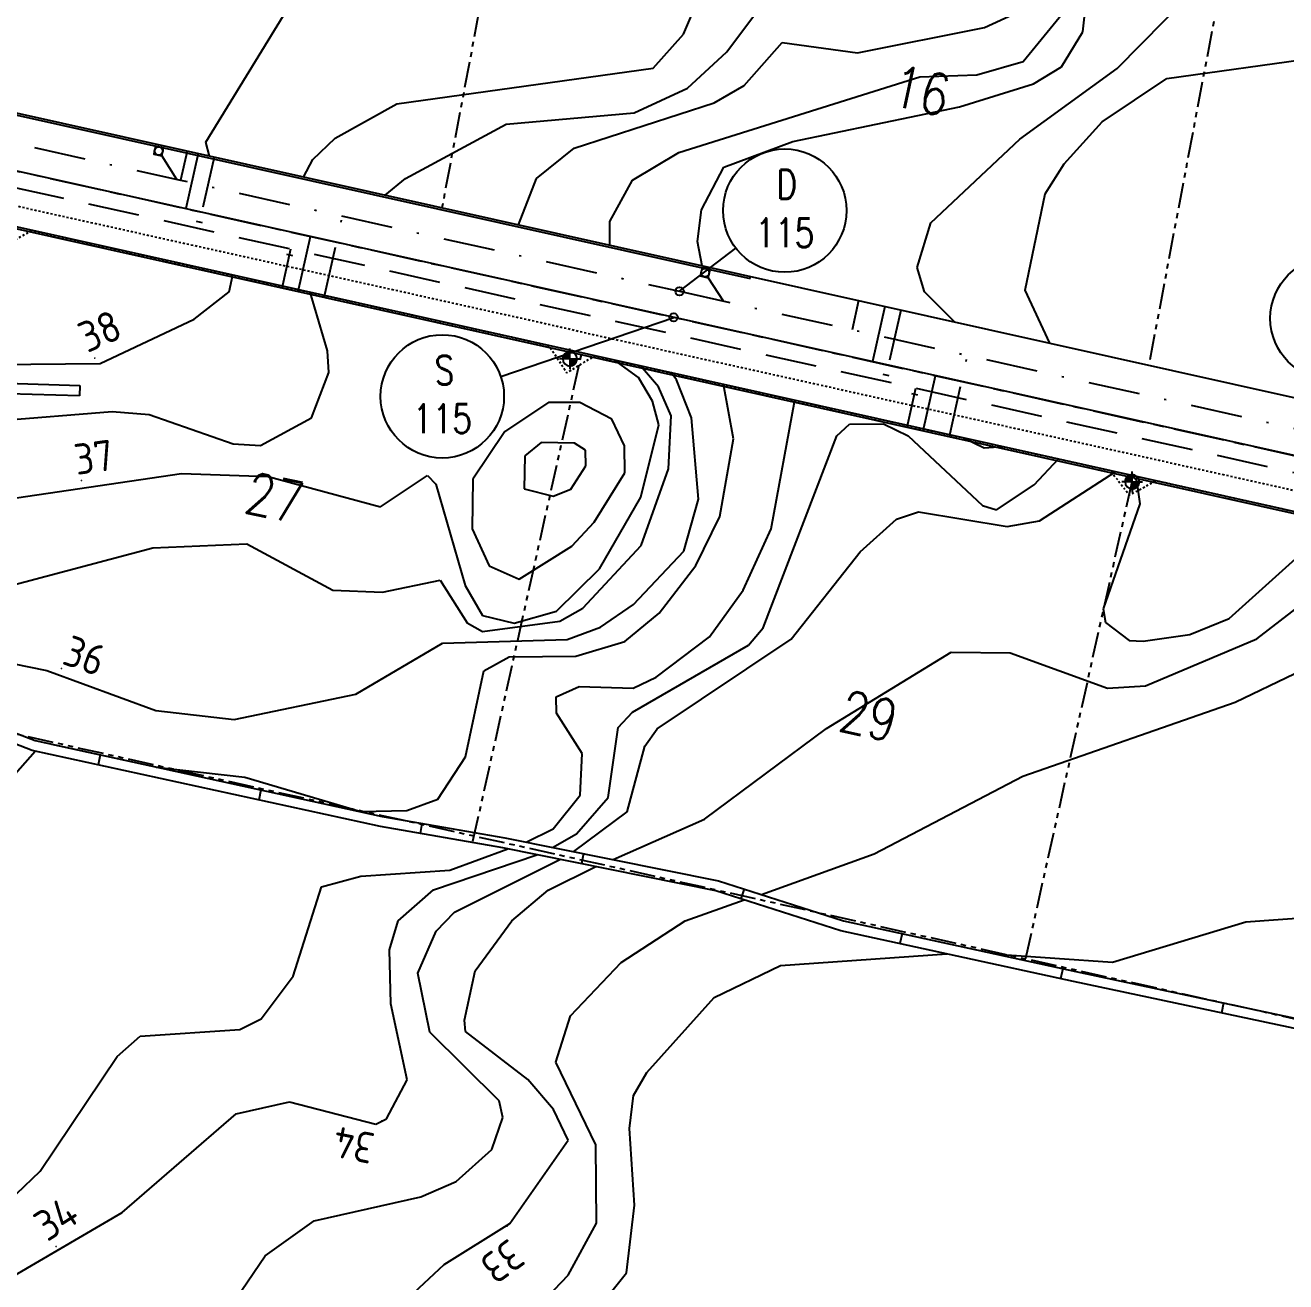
# Model space of a CAD drawing. Header units: metres. Extents: x 139929 to 143267, y 6401995 to 6404511.
# Drawn here: x 140341.8 to 140403.1, y 6402223.7 to 6402284.9 of the extents above; entities that cross this region are included whole.
import ezdxf
from ezdxf.enums import TextEntityAlignment as Align

# ---------------------------------------------------------------- set-up
doc = ezdxf.new("R2010")
doc.units = ezdxf.units.M
for name, pattern in [('CENTERX2', [4, 2.5, -0.5, 0.5, -0.5]), ('DASHDOT', [1, 0.5, -0.25, 0, -0.25]), ('HIDDEN', [0.375, 0.25, -0.125]), ('HIDDEN2', [0.1875, 0.125, -0.0625]), ('PHANTOM', [2.5, 1.25, -0.25, 0.25, -0.25, 0.25, -0.25])]:
    doc.linetypes.add(name, pattern=pattern)
for name, color, linetype in [('M-BEF-MUR', 4, 'Continuous'), ('M-BEF-NIVÅKURVA-PRIMÄR-0.5M', 12, 'Continuous'), ('M-BEF-NIVÅKURVA-PRIMÄR-1.0M', 12, 'Continuous'), ('M-BELYSNINGSSTOLPE', 20, 'Continuous'), ('M-BRUNNAR', 3, 'Continuous'), ('M-BRUNNSLOCK', 1, 'Continuous'), ('M-ET-SCHAKT', 40, 'HIDDEN'), ('M-GR-FASTIGHETSGRÄNS', 3, 'PHANTOM'), ('M-HUS-NUMMER-XXX', 3, 'Continuous'), ('M-KANTSTÖD', 1, 'Continuous'), ('M-PROFILLINJE', 7, 'CENTERX2'), ('M-STOMLINJE', 3, 'Continuous'), ('M-VA-D', 80, 'DASHDOT'), ('M-VA-S', 20, 'Continuous'), ('M-VA-TEXT', 1, 'Continuous'), ('M-VA-V', 140, 'HIDDEN2')]:
    doc.layers.add(name, color=color, linetype=linetype)
doc.styles.add('ISO', font='iso.shx', dxfattribs={"height": 2.5})
doc.styles.add('M-modell-va$0$SIMPLEX8', font='simplex.shx', dxfattribs={"width": 0.8})
doc.styles.add('SIMPLEX8', font='simplex.shx', dxfattribs={"width": 0.8})
pattern_1 = [(45, (-19260.8910175, -51074.3308278), (-0.001122532015134, 0.001122532015134), [])]

# ---------------------------------------------------------------- blocks, each defined once
blk = doc.blocks.new('PRI_NIVÅ_HÖJDPKT')
at = {"color": 0, "linetype": 'Continuous', "lineweight": -3}
blk.add_circle((183, 184), 0.0005, dxfattribs=at)
blk = doc.blocks.new('Brunn-400')
at = {"layer": 'M-BRUNNAR', "ltscale": 0.1}
blk.add_circle((0, 0), 0.2, dxfattribs=at)
at = {"layer": 'M-BRUNNSLOCK', "ltscale": 0.1}
blk.add_circle((0, 0), 0.2, dxfattribs=at)
blk = doc.blocks.new('DB')
at = {"layer": 'M-BRUNNAR', "ltscale": 0.1}
blk.add_lwpolyline([(-0.2, 0.2), (-0.2, -0.2), (0.2, -0.2), (0.2, 0.2)], close=True, dxfattribs=at)
blk.add_circle((0, 0), 0.2, dxfattribs=at)
at = {"layer": 'M-BRUNNSLOCK', "ltscale": 0.1}
blk.add_lwpolyline([(-0.2, 0.2), (-0.2, -0.2), (0.2, -0.2), (0.2, 0.2)], close=True, dxfattribs=at)
blk = doc.blocks.new('M-modell-va$0$VA Littera')
blk.add_circle((0, 0), 1.5)
at = {"style": 'M-modell-va$0$SIMPLEX8', "width": 0.8}
for tag, p in [('D/S', (0.051, 0.289)), ('NR', (0.001, -0.891))]:
    blk.add_attdef(tag, text='', height=0.7, dxfattribs=at).set_placement(p, align=Align.CENTER)
at = {"style": 'M-modell-va$0$SIMPLEX8', "width": 0.8, "flags": 1}
for tag, p in [('LOCKNIVÅ', (1.783, 0.248)), ('VG-NIVÅ', (1.789, -0.674))]:
    blk.add_attdef(tag, p, '', height=0.5, dxfattribs=at)
blk = doc.blocks.new('Ny-stolpe')
at = {"layer": ''}
h = blk.add_hatch(dxfattribs=at)
h.set_pattern_fill('ANSI31', color=256, scale=0.0005, style=0)
h.set_pattern_definition(pattern_1)
edge = h.paths.add_edge_path()
edge.add_arc((0, 0), 0.175, 90, 180)
edge.add_line((-0.175, 0), (0, 0))
edge.add_line((0, 0), (0, 0.175))
h = blk.add_hatch(dxfattribs=at)
h.set_pattern_fill('ANSI31', color=256, scale=0.0005, style=0)
h.set_pattern_definition(pattern_1)
edge = h.paths.add_edge_path()
edge.add_line((0, 0), (0, -0.175))
edge.add_arc((0, 0), 0.175, 270, 360)
edge.add_line((0.175, 0), (0, 0))
for p, q in [((-0.175, 0), (-0.25, 0)), ((0, 0), (-0.175, 0)), ((0, 0.173), (0, 0.248)), ((0, 0), (0, 0.175)), ((0, 0), (0.175, 0)), ((0, 0), (0, -0.175)), ((0, -0.175), (0, -0.252)), ((0.175, 0), (0.25, 0))]:
    blk.add_line(p, q, dxfattribs=at)
for start, end in [(90, 180), (180, 270), (0, 90), (270, 0)]:
    blk.add_arc((0, 0), 0.175, start, end, dxfattribs=at)

msp = doc.modelspace()

# ---------------------------------------------------------------- linework, layer by layer
at = {"layer": 'M-BEF-MUR', "lineweight": -3}
for p, q in [((140340.88, 6402267.447), (140344.408, 6402267.344)), ((140344.408, 6402267.344), (140344.393, 6402266.844)), ((140344.393, 6402266.844), (140340.952, 6402266.944)), ((140331.659, 6402254.115), (140342.235, 6402250.066)), ((140342.091, 6402249.585), (140331.551, 6402253.621)), ((140359.033, 6402245.875), (140342.091, 6402249.585)), ((140342.235, 6402250.066), (140359.129, 6402246.366)), ((140345.411, 6402249.37), (140345.304, 6402248.881)), ((140353.226, 6402247.659), (140353.119, 6402247.17)), ((140364.993, 6402244.84), (140359.033, 6402245.875)), ((140359.129, 6402246.366), (140365.085, 6402245.331)), ((140361.056, 6402246.031), (140360.971, 6402245.538)), ((140365.085, 6402245.331), (140375.483, 6402243.239)), ((140375.357, 6402242.754), (140364.993, 6402244.84)), ((140368.92, 6402244.56), (140368.821, 6402244.07)), ((140375.483, 6402243.239), (140381.566, 6402241.293)), ((140376.726, 6402242.841), (140376.574, 6402242.365)), ((140381.436, 6402240.809), (140375.357, 6402242.754)), ((140381.566, 6402241.293), (140392.859, 6402238.828)), ((140392.754, 6402238.339), (140381.436, 6402240.809)), ((140384.417, 6402240.67), (140384.311, 6402240.181)), ((140392.234, 6402238.964), (140392.127, 6402238.476)), ((140392.859, 6402238.828), (140421.676, 6402232.684)), ((140421.57, 6402232.195), (140392.754, 6402238.339)), ((140400.057, 6402237.294), (140399.953, 6402236.804))]:
    msp.add_line(p, q, dxfattribs=at)
at = {"layer": 'M-BEF-MUR'}
for p, q in [((140340.88, 6402267.447), (140344.408, 6402267.344)), ((140344.408, 6402267.344), (140344.393, 6402266.844)), ((140344.393, 6402266.844), (140340.952, 6402266.944)), ((140331.659, 6402254.115), (140342.235, 6402250.066)), ((140342.091, 6402249.585), (140331.551, 6402253.621)), ((140359.033, 6402245.875), (140342.091, 6402249.585)), ((140342.235, 6402250.066), (140359.129, 6402246.366)), ((140345.411, 6402249.37), (140345.304, 6402248.881)), ((140353.226, 6402247.659), (140353.119, 6402247.17)), ((140364.993, 6402244.84), (140359.033, 6402245.875)), ((140359.129, 6402246.366), (140365.085, 6402245.331)), ((140361.056, 6402246.031), (140360.971, 6402245.538)), ((140365.085, 6402245.331), (140375.483, 6402243.239)), ((140375.357, 6402242.754), (140364.993, 6402244.84)), ((140368.92, 6402244.56), (140368.821, 6402244.07)), ((140375.483, 6402243.239), (140381.566, 6402241.293)), ((140376.726, 6402242.841), (140376.574, 6402242.365)), ((140381.436, 6402240.809), (140375.357, 6402242.754)), ((140381.566, 6402241.293), (140392.859, 6402238.828)), ((140392.754, 6402238.339), (140381.436, 6402240.809)), ((140384.417, 6402240.67), (140384.311, 6402240.181)), ((140392.234, 6402238.964), (140392.127, 6402238.476)), ((140392.859, 6402238.828), (140421.676, 6402232.684)), ((140421.57, 6402232.195), (140392.754, 6402238.339)), ((140400.057, 6402237.294), (140399.953, 6402236.804))]:
    msp.add_line(p, q, dxfattribs=at)
at = {"layer": 'M-BEF-NIVÅKURVA-PRIMÄR-0.5M', "linetype": 'Continuous', "lineweight": -3}
for p, q in [((140393.211, 6402284.55, 35.5), (140394.024, 6402291.897, 35.5)), ((140373.788, 6402284.446, 37.5), (140374.714, 6402286.616, 37.5)), ((140394.879, 6402282.768, 34.5), (140398.849, 6402286.801, 34.5)), ((140388.421, 6402284.758, 36.5), (140389.808, 6402285.399, 36.5)), ((140382.243, 6402283.535, 36.5), (140388.421, 6402284.758, 36.5)), ((140392.173, 6402282.856, 35.5), (140393.211, 6402284.55, 35.5)), ((140372.3, 6402282.791, 37.5), (140373.788, 6402284.446, 37.5)), ((140376.739, 6402281.948, 36.5), (140378.578, 6402284.038, 36.5)), ((140378.578, 6402284.038, 36.5), (140382.243, 6402283.535, 36.5)), ((140359.838, 6402281.048, 37.5), (140372.3, 6402282.791, 37.5)), ((140390.148, 6402279.334, 34.5), (140394.879, 6402282.768, 34.5)), ((140390.814, 6402282.027, 35.5), (140392.173, 6402282.856, 35.5)), ((140375.27, 6402281.092, 36.5), (140376.739, 6402281.948, 36.5)), ((140387.204, 6402280.901, 35.5), (140390.814, 6402282.027, 35.5)), ((140356.832, 6402279.379, 37.5), (140359.838, 6402281.048, 37.5)), ((140368.469, 6402278.887, 36.5), (140375.27, 6402281.092, 36.5)), ((140379.095, 6402279.214, 35.5), (140387.204, 6402280.901, 35.5)), ((140355.743, 6402278.346, 37.5), (140356.832, 6402279.379, 37.5)), ((140375.737, 6402277.959, 35.5), (140379.095, 6402279.214, 35.5)), ((140385.82, 6402275.252, 34.5), (140390.148, 6402279.334, 34.5)), ((140366.625, 6402277.413, 36.5), (140368.469, 6402278.887, 36.5)), ((140355.302, 6402277.487, 37.5), (140355.743, 6402278.346, 37.5)), ((140374.653, 6402275.887, 35.5), (140375.737, 6402277.959, 35.5)), ((140365.756, 6402275.157, 36.5), (140366.625, 6402277.413, 36.5)), ((140374.467, 6402274.355, 35.5), (140374.653, 6402275.887, 35.5)), ((140385.148, 6402273.081, 34.5), (140385.82, 6402275.252, 34.5)), ((140374.683, 6402273.168, 35.5), (140374.467, 6402274.355, 35.5)), ((140385.508, 6402271.895, 34.5), (140385.148, 6402273.081, 34.5)), ((140356.467, 6402269.03, 37.5), (140355.619, 6402271.884, 37.5)), ((140386.982, 6402270.427, 34.5), (140385.508, 6402271.895, 34.5)), ((140356.531, 6402267.982, 37.5), (140356.467, 6402269.03, 37.5)), ((140355.688, 6402265.773, 37.5), (140356.531, 6402267.982, 37.5)), ((140372.571, 6402267.275, 36.5), (140371.693, 6402268.302, 36.5)), ((140376.217, 6402264.742, 35.5), (140375.733, 6402267.402, 35.5)), ((140373.183, 6402265.865, 36.5), (140372.571, 6402267.275, 36.5)), ((140367.211, 6402266.514, 37.5), (140365.09, 6402265.099, 37.5)), ((140368.744, 6402266.517, 37.5), (140367.211, 6402266.514, 37.5)), ((140370.29, 6402265.696, 37.5), (140368.744, 6402266.517, 37.5)), ((140378.039, 6402260.364, 34.5), (140379.191, 6402266.631, 34.5)), ((140332.911, 6402265.039, 37.5), (140345.989, 6402266.069, 37.5)), ((140345.989, 6402266.069, 37.5), (140347.784, 6402265.925, 37.5)), ((140347.784, 6402265.925, 37.5), (140351.879, 6402264.508, 37.5)), ((140353.195, 6402264.426, 37.5), (140355.688, 6402265.773, 37.5)), ((140370.905, 6402264.412, 37.5), (140370.29, 6402265.696, 37.5)), ((140373.051, 6402263.291, 36.5), (140373.183, 6402265.865, 36.5)), ((140365.09, 6402265.099, 37.5), (140363.534, 6402262.789, 37.5)), ((140351.879, 6402264.508, 37.5), (140353.195, 6402264.426, 37.5)), ((140370.925, 6402263.091, 37.5), (140370.905, 6402264.412, 37.5)), ((140375.556, 6402260.964, 35.5), (140376.217, 6402264.742, 35.5)), ((140387.406, 6402264.8, 34.5), (140388.4, 6402264.311, 34.5)), ((140388.4, 6402264.311, 34.5), (140389.333, 6402264.371, 34.5)), ((140369.442, 6402260.695, 37.5), (140370.925, 6402263.091, 37.5)), ((140371.715, 6402259.556, 36.5), (140373.051, 6402263.291, 36.5)), ((140391.091, 6402260.752, 33.5), (140394.806, 6402263.151, 33.5)), ((140363.534, 6402262.789, 37.5), (140363.501, 6402260.363, 37.5)), ((140395.61, 6402262.972, 33.5), (140395.821, 6402262.74, 33.5)), ((140395.821, 6402262.74, 33.5), (140395.985, 6402261.589, 33.5)), ((140384.145, 6402260.837, 33.5), (140385.217, 6402261.188, 33.5)), ((140385.217, 6402261.188, 33.5), (140389.528, 6402260.475, 33.5)), ((140395.985, 6402261.589, 33.5), (140394.194, 6402256.467, 33.5)), ((140368.349, 6402259.523, 37.5), (140369.442, 6402260.695, 37.5)), ((140374.383, 6402258.59, 35.5), (140375.556, 6402260.964, 35.5)), ((140382.38, 6402259.241, 33.5), (140384.145, 6402260.837, 33.5)), ((140389.528, 6402260.475, 33.5), (140391.091, 6402260.752, 33.5)), ((140363.501, 6402260.363, 37.5), (140364.33, 6402258.564, 37.5)), ((140376.676, 6402257.384, 34.5), (140378.039, 6402260.364, 34.5)), ((140340.697, 6402257.506, 36.5), (140347.961, 6402259.442, 36.5)), ((140347.961, 6402259.442, 36.5), (140352.538, 6402259.638, 36.5)), ((140352.538, 6402259.638, 36.5), (140356.721, 6402257.385, 36.5)), ((140365.79, 6402257.919, 37.5), (140368.349, 6402259.523, 37.5)), ((140368.888, 6402256.509, 36.5), (140371.715, 6402259.556, 36.5)), ((140379.024, 6402255.001, 33.5), (140382.38, 6402259.241, 33.5)), ((140400.327, 6402255.997, 33.5), (140403.562, 6402258.919, 33.5)), ((140364.33, 6402258.564, 37.5), (140365.79, 6402257.919, 37.5)), ((140372.593, 6402256.259, 35.5), (140374.383, 6402258.59, 35.5)), ((140359.141, 6402257.28, 36.5), (140361.941, 6402257.866, 36.5)), ((140361.941, 6402257.866, 36.5), (140363.249, 6402255.8, 36.5)), ((140356.721, 6402257.385, 36.5), (140359.141, 6402257.28, 36.5)), ((140375.048, 6402255.104, 34.5), (140376.676, 6402257.384, 34.5)), ((140367.758, 6402255.872, 36.5), (140368.888, 6402256.509, 36.5)), ((140394.194, 6402256.467, 33.5), (140394.305, 6402255.814, 33.5)), ((140363.249, 6402255.8, 36.5), (140364.009, 6402255.372, 36.5)), ((140364.009, 6402255.372, 36.5), (140367.758, 6402255.872, 36.5)), ((140370.93, 6402254.889, 35.5), (140372.593, 6402256.259, 35.5)), ((140394.305, 6402255.814, 33.5), (140395.464, 6402254.934, 33.5)), ((140398.411, 6402255.223, 33.5), (140400.327, 6402255.997, 33.5)), ((140372.446, 6402253.143, 34.5), (140375.048, 6402255.104, 34.5)), ((140396.145, 6402254.908, 33.5), (140398.411, 6402255.223, 33.5)), ((140368.542, 6402254.167, 35.5), (140370.93, 6402254.889, 35.5)), ((140372.505, 6402250.636, 33.5), (140379.024, 6402255.001, 33.5)), ((140395.464, 6402254.934, 33.5), (140396.145, 6402254.908, 33.5)), ((140364.064, 6402253.462, 35.5), (140365.292, 6402254.137, 35.5)), ((140365.292, 6402254.137, 35.5), (140368.542, 6402254.167, 35.5)), ((140363.182, 6402249.273, 35.5), (140364.064, 6402253.462, 35.5)), ((140400.623, 6402251.931, 32.5), (140403.518, 6402253.328, 32.5)), ((140367.591, 6402252.191, 34.5), (140368.703, 6402252.696, 34.5)), ((140368.703, 6402252.696, 34.5), (140371.34, 6402252.611, 34.5)), ((140371.34, 6402252.611, 34.5), (140372.446, 6402253.143, 34.5)), ((140367.604, 6402251.402, 34.5), (140367.591, 6402252.191, 34.5)), ((140368.856, 6402249.439, 34.5), (140367.604, 6402251.402, 34.5)), ((140390.285, 6402248.323, 32.5), (140400.623, 6402251.931, 32.5)), ((140371.901, 6402249.786, 33.5), (140372.505, 6402250.636, 33.5)), ((140340.408, 6402247.482, 35.5), (140342.245, 6402249.552, 35.5)), ((140343.032, 6402249.892, 35.5), (140347.867, 6402248.832, 35.5)), ((140371.04, 6402246.598, 33.5), (140371.901, 6402249.786, 33.5)), ((140361.826, 6402247.206, 35.5), (140363.182, 6402249.273, 35.5)), ((140368.754, 6402247.409, 34.5), (140368.856, 6402249.439, 34.5)), ((140348.132, 6402248.774, 35.5), (140352.442, 6402248.278, 35.5)), ((140383.054, 6402244.556, 32.5), (140390.285, 6402248.323, 32.5)), ((140352.442, 6402248.278, 35.5), (140358.087, 6402246.617, 35.5)), ((140360.324, 6402246.661, 35.5), (140361.826, 6402247.206, 35.5)), ((140367.445, 6402245.773, 34.5), (140368.754, 6402247.409, 34.5)), ((140358.087, 6402246.617, 35.5), (140360.324, 6402246.661, 35.5)), ((140368.439, 6402244.657, 33.5), (140371.04, 6402246.598, 33.5)), ((140366.122, 6402245.122, 34.5), (140367.445, 6402245.773, 34.5)), ((140362.413, 6402243.756, 34.5), (140365.228, 6402244.793, 34.5)), ((140362.638, 6402241.712, 33.5), (140367.762, 6402244.283, 33.5)), ((140377.574, 6402242.57, 32.5), (140383.054, 6402244.556, 32.5)), ((140356.167, 6402242.942, 34.5), (140358.081, 6402243.459, 34.5)), ((140358.081, 6402243.459, 34.5), (140362.413, 6402243.756, 34.5)), ((140354.799, 6402238.594, 34.5), (140356.167, 6402242.942, 34.5)), ((140373.857, 6402241.297, 32.5), (140376.736, 6402242.313, 32.5)), ((140361.752, 6402240.786, 33.5), (140362.638, 6402241.712, 33.5)), ((140370.746, 6402239.256, 32.5), (140373.857, 6402241.297, 32.5)), ((140360.862, 6402238.738, 33.5), (140361.752, 6402240.786, 33.5)), ((140368.291, 6402236.666, 32.5), (140370.746, 6402239.256, 32.5)), ((140353.228, 6402236.519, 34.5), (140354.799, 6402238.594, 34.5)), ((140361.441, 6402235.875, 33.5), (140360.862, 6402238.738, 33.5)), ((140367.565, 6402234.411, 32.5), (140368.291, 6402236.666, 32.5)), ((140352.196, 6402235.997, 34.5), (140353.228, 6402236.519, 34.5)), ((140346.227, 6402234.691, 34.5), (140347.349, 6402235.672, 34.5)), ((140347.349, 6402235.672, 34.5), (140352.196, 6402235.997, 34.5)), ((140364.807, 6402232.529, 33.5), (140361.441, 6402235.875, 33.5)), ((140342.486, 6402229.114, 34.5), (140346.227, 6402234.691, 34.5)), ((140369.51, 6402230.386, 32.5), (140367.565, 6402234.411, 32.5)), ((140364.998, 6402231.727, 33.5), (140364.807, 6402232.529, 33.5)), ((140364.46, 6402230.157, 33.5), (140364.998, 6402231.727, 33.5)), ((140362.721, 6402228.602, 33.5), (140364.46, 6402230.157, 33.5)), ((140369.556, 6402226.581, 32.5), (140369.51, 6402230.386, 32.5)), ((140341.334, 6402228.006, 34.5), (140342.486, 6402229.114, 34.5)), ((140360.995, 6402227.859, 33.5), (140362.721, 6402228.602, 33.5)), ((140355.807, 6402226.699, 33.5), (140360.995, 6402227.859, 33.5)), ((140353.43, 6402224.982, 33.5), (140355.807, 6402226.699, 33.5)), ((140368.165, 6402224.048, 32.5), (140369.556, 6402226.581, 32.5)), ((140352.296, 6402223.318, 33.5), (140353.43, 6402224.982, 33.5)), ((140364.821, 6402220.559, 32.5), (140368.165, 6402224.048, 32.5))]:
    msp.add_line(p, q, dxfattribs=at)
at = {"layer": 'M-BEF-NIVÅKURVA-PRIMÄR-1.0M', "linetype": 'Continuous', "lineweight": -3}
for p, q in [((140375.885, 6402283.574, 37), (140379.822, 6402288.868, 37)), ((140350.541, 6402279.181, 38), (140354.633, 6402285.844, 38)), ((140390.307, 6402283.114, 36), (140392.208, 6402285.422, 36)), ((140373.978, 6402281.807, 37), (140375.885, 6402283.574, 37)), ((140397.298, 6402282.282, 34), (140405.421, 6402283.416, 34)), ((140388.055, 6402282.459, 36), (140390.307, 6402283.114, 36)), ((140373.552, 6402278.685, 36), (140385.275, 6402282.364, 36)), ((140385.275, 6402282.364, 36), (140388.055, 6402282.459, 36)), ((140394.147, 6402280.17, 34), (140397.298, 6402282.282, 34)), ((140371.375, 6402280.608, 37), (140373.978, 6402281.807, 37)), ((140365.154, 6402280.052, 37), (140371.375, 6402280.608, 37)), ((140360.255, 6402277.418, 37), (140365.154, 6402280.052, 37)), ((140392.294, 6402278.131, 34), (140394.147, 6402280.17, 34)), ((140350.723, 6402278.508, 38), (140350.541, 6402279.181, 38)), ((140371.306, 6402277.331, 36), (140373.552, 6402278.685, 36)), ((140391.38, 6402276.67, 34), (140392.294, 6402278.131, 34)), ((140359.262, 6402276.604, 37), (140360.255, 6402277.418, 37)), ((140370.189, 6402275.328, 36), (140371.306, 6402277.331, 36)), ((140390.404, 6402271.973, 34), (140391.38, 6402276.67, 34)), ((140370.192, 6402274.169, 36), (140370.189, 6402275.328, 36)), ((140351.682, 6402271.906, 38), (140351.864, 6402272.721)), ((140349.975, 6402270.565, 38), (140351.682, 6402271.906, 38)), ((140391.603, 6402269.398, 34), (140390.404, 6402271.973, 34)), ((140345.411, 6402268.418, 38), (140349.975, 6402270.565, 38)), ((140371.59, 6402267.738, 37), (140370.406, 6402268.589, 37)), ((140340.239, 6402268.364, 38), (140345.411, 6402268.418, 38)), ((140373.438, 6402267.614, 36), (140373.177, 6402267.971, 36)), ((140372.268, 6402266.574, 37), (140371.59, 6402267.738, 37)), ((140374.176, 6402265.768, 36), (140373.438, 6402267.614, 36)), ((140372.574, 6402265.434, 37), (140372.268, 6402266.574, 37)), ((140374.518, 6402261.814, 36), (140374.176, 6402265.768, 36)), ((140381.853, 6402265.464, 34), (140383.512, 6402265.481, 34)), ((140383.512, 6402265.481, 34), (140384.716, 6402264.896, 34)), ((140371.709, 6402261.903, 37), (140372.574, 6402265.434, 37)), ((140377.65, 6402255.543, 34), (140381.234, 6402264.897, 34)), ((140381.234, 6402264.897, 34), (140381.853, 6402265.464, 34)), ((140384.716, 6402264.896, 34), (140388.329, 6402261.508, 34)), ((140366.862, 6402264.567, 38), (140366.064, 6402263.916, 38)), ((140368.476, 6402264.529, 38), (140366.862, 6402264.567, 38)), ((140369.012, 6402264.187, 38), (140368.476, 6402264.529, 38)), ((140366.064, 6402263.916, 38), (140366.033, 6402262.314, 38)), ((140369.028, 6402263.43, 38), (140369.012, 6402264.187, 38)), ((140390.839, 6402262.502, 34), (140392.025, 6402263.771, 34)), ((140338.039, 6402261.395, 37), (140349.357, 6402263.06, 37)), ((140349.357, 6402263.06, 37), (140353.573, 6402262.918, 37)), ((140368.305, 6402262.299, 38), (140369.028, 6402263.43, 38)), ((140353.573, 6402262.918, 37), (140359.047, 6402261.443, 37)), ((140359.047, 6402261.443, 37), (140361.325, 6402262.957, 37)), ((140361.325, 6402262.957, 37), (140361.733, 6402262.542, 37)), ((140361.733, 6402262.542, 37), (140363.158, 6402257.611, 37)), ((140389.014, 6402261.286, 34), (140390.839, 6402262.502, 34)), ((140366.033, 6402262.314, 38), (140367.44, 6402261.954, 38)), ((140367.44, 6402261.954, 38), (140368.305, 6402262.299, 38)), ((140369.699, 6402258.423, 37), (140371.709, 6402261.903, 37)), ((140373.801, 6402259.277, 36), (140374.518, 6402261.814, 36)), ((140388.329, 6402261.508, 34), (140389.014, 6402261.286, 34)), ((140401.667, 6402255.021, 33), (140408.326, 6402260.138, 33)), ((140371.348, 6402256.68, 36), (140373.801, 6402259.277, 36)), ((140367.609, 6402256.366, 37), (140369.699, 6402258.423, 37)), ((140363.158, 6402257.611, 37), (140364.01, 6402256.154, 37)), ((140365.536, 6402255.77, 37), (140367.609, 6402256.366, 37)), ((140369.746, 6402255.579, 36), (140371.348, 6402256.68, 36)), ((140364.01, 6402256.154, 37), (140365.536, 6402255.77, 37)), ((140368.119, 6402254.986, 36), (140369.746, 6402255.579, 36)), ((140376.947, 6402254.711, 34), (140377.65, 6402255.543, 34)), ((140357.843, 6402252.314, 36), (140362.054, 6402254.799, 36)), ((140362.054, 6402254.799, 36), (140368.119, 6402254.986, 36)), ((140371.302, 6402251.438, 34), (140376.947, 6402254.711, 34)), ((140396.256, 6402252.721, 33), (140401.667, 6402255.021, 33)), ((140339.773, 6402254.08, 36), (140342.814, 6402253.479, 36)), ((140380.736, 6402250.654, 33), (140386.806, 6402254.368, 33)), ((140386.806, 6402254.368, 33), (140389.667, 6402254.329, 33)), ((140389.667, 6402254.329, 33), (140394.401, 6402252.617, 33)), ((140342.814, 6402253.479, 36), (140348.119, 6402251.527, 36)), ((140394.401, 6402252.617, 33), (140396.256, 6402252.721, 33)), ((140351.916, 6402251.082, 36), (140357.843, 6402252.314, 36)), ((140348.119, 6402251.527, 36), (140351.916, 6402251.082, 36)), ((140370.602, 6402250.707, 34), (140371.302, 6402251.438, 34)), ((140370.119, 6402247.294, 34), (140370.602, 6402250.707, 34)), ((140374.794, 6402246.236, 33), (140380.736, 6402250.654, 33)), ((140368.583, 6402245.518, 34), (140370.119, 6402247.294, 34)), ((140370.36, 6402244.27, 33), (140374.794, 6402246.236, 33)), ((140367.412, 6402244.863, 34), (140368.583, 6402245.518, 34)), ((140361.624, 6402242.805, 34), (140366.638, 6402244.509, 34)), ((140367.204, 6402242.791, 33), (140369.513, 6402243.931, 33)), ((140359.892, 6402241.289, 34), (140361.624, 6402242.805, 34)), ((140365.435, 6402241.293, 33), (140367.204, 6402242.791, 33)), ((140401.144, 6402241.249, 32), (140407.251, 6402241.669, 32)), ((140359.477, 6402239.885, 34), (140359.892, 6402241.289, 34)), ((140363.644, 6402238.865, 33), (140365.435, 6402241.293, 33)), ((140394.653, 6402239.284, 32), (140401.144, 6402241.249, 32)), ((140359.538, 6402237.247, 34), (140359.477, 6402239.885, 34)), ((140375.28, 6402237.555, 32), (140378.496, 6402239.118, 32)), ((140378.496, 6402239.118, 32), (140386.593, 6402239.684, 32)), ((140389.043, 6402239.661, 32), (140394.653, 6402239.284, 32)), ((140363.128, 6402236.465, 33), (140363.644, 6402238.865, 33)), ((140371.99, 6402233.913, 32), (140375.28, 6402237.555, 32)), ((140360.343, 6402233.548, 34), (140359.538, 6402237.247, 34)), ((140363.17, 6402235.904, 33), (140363.128, 6402236.465, 33)), ((140366.208, 6402233.564, 33), (140363.17, 6402235.904, 33)), ((140371.348, 6402232.795, 32), (140371.99, 6402233.913, 32)), ((140359.327, 6402231.664, 34), (140360.343, 6402233.548, 34)), ((140367.463, 6402232.111, 33), (140366.208, 6402233.564, 33)), ((140352.016, 6402231.892, 34), (140354.617, 6402232.486, 34)), ((140354.617, 6402232.486, 34), (140358.806, 6402231.4, 34)), ((140371.148, 6402231.183, 32), (140371.348, 6402232.795, 32)), ((140346.469, 6402227.098, 34), (140352.016, 6402231.892, 34)), ((140368.166, 6402230.62, 33), (140367.463, 6402232.111, 33)), ((140358.806, 6402231.4, 34), (140359.327, 6402231.664, 34)), ((140371.39, 6402227.463, 32), (140371.148, 6402231.183, 32)), ((140365.329, 6402226.566, 33), (140368.166, 6402230.62, 33)), ((140371.008, 6402224.164, 32), (140371.39, 6402227.463, 32)), ((140339.78, 6402223.19, 34), (140346.469, 6402227.098, 34)), ((140362.133, 6402224.566, 33), (140365.329, 6402226.566, 33)), ((140358.597, 6402221.272, 33), (140362.133, 6402224.566, 33)), ((140368.935, 6402221.589, 32), (140371.008, 6402224.164, 32))]:
    msp.add_line(p, q, dxfattribs=at)
at = {"layer": 'M-ET-SCHAKT', "ltscale": 0.1, "flags": 128}
for points in [[(140259.211, 6402295.148), (140259.892, 6402295.065), (140260.92, 6402293.921), (140262.183, 6402294.913), (140262.731, 6402294.907), (140264.428, 6402295.077), (140267.643, 6402295.838), (140269.339, 6402296.159), (140270.708, 6402296.314), (140272.264, 6402296.35), (140273.844, 6402296.207), (140274.53, 6402296.097), (140287.082, 6402293.317), (140287.95, 6402292.11), (140289.255, 6402292.819), (140296.228, 6402291.263), (140297.073, 6402291.075), (140298.385, 6402290.495), (140299.349, 6402289.782), (140300.965, 6402288.451), (140302.113, 6402287.589), (140302.85, 6402287.092), (140303.642, 6402286.542), (140307.318, 6402284.335), (140309.635, 6402283.14), (140311.194, 6402282.443), (140312.608, 6402281.933), (140313.444, 6402280.556), (140314.821, 6402281.171), (140317.216, 6402280.46), (140323.701, 6402279.003), (140326.941, 6402278.275), (140339.901, 6402275.387), (140340.79, 6402274.193), (140342.098, 6402274.886), (140367.219, 6402269.299), (140368.103, 6402267.963), (140369.46, 6402268.783), (140394.534, 6402263.212), (140395.477, 6402262.009), (140396.759, 6402262.718), (140421.899, 6402257.099), (140422.54, 6402256.259)], [(140287.485, 6402294.252), (140289.107, 6402293.877), (140296.445, 6402292.239), (140297.388, 6402292.029), (140298.89, 6402291.364), (140299.965, 6402290.571), (140301.583, 6402289.237), (140302.693, 6402288.404), (140303.415, 6402287.917), (140304.185, 6402287.382), (140307.805, 6402285.209), (140310.069, 6402284.041), (140311.568, 6402283.371), (140313.28, 6402282.753), (140314.752, 6402282.234), (140317.468, 6402281.428), (140323.92, 6402279.978), (140327.159, 6402279.251), (140340.481, 6402276.282), (140341.956, 6402275.942), (140367.83, 6402270.188), (140369.285, 6402269.846), (140395.1, 6402264.11), (140396.607, 6402263.776), (140422.473, 6402257.996), (140423.335, 6402256.866)]]:
    msp.add_lwpolyline(points, dxfattribs=at)
at = {"layer": 'M-GR-FASTIGHETSGRÄNS'}
for p, q in [((140366.15, 6402297.818), (140362.028, 6402275.988)), ((140329.681, 6402252.979), (140456.908, 6402224.635))]:
    msp.add_line(p, q, dxfattribs=at)
at = {"layer": 'M-GR-FASTIGHETSGRÄNS', "flags": 128}
for points in [[(140400.871, 6402291.935), (140396.414, 6402268.326)], [(140363.54, 6402245.169), (140368.837, 6402268.938)], [(140390.435, 6402239.476), (140395.669, 6402262.959)]]:
    msp.add_lwpolyline(points, dxfattribs=at)
at = {"layer": 'M-KANTSTÖD'}
for p, q in [((140319.52, 6402285.358), (140377.025, 6402272.544)), ((140318.345, 6402280.088), (140431.242, 6402254.929)), ((140377.025, 6402272.544), (140377.047, 6402272.641)), ((140373.92, 6402267.806), (140373.898, 6402267.708))]:
    msp.add_line(p, q, dxfattribs=at)
at = {"layer": 'M-PROFILLINJE', "flags": 128}
msp.add_lwpolyline([(140259.872, 6402321.008), (140259.029, 6402314.049, 0.385634), (140268.914, 6402300.069), (140275.518, 6402298.598), (140297.418, 6402293.719, -0.121637), (140300.746, 6402292.065), (140301.45, 6402291.468, 0.121621), (140318.943, 6402282.772), (140429.156, 6402258.212)], format="xyb", dxfattribs=at)
at = {"layer": 'M-STOMLINJE', "flags": 128}
for points in [[(140269.512, 6402302.753), (140276.116, 6402301.282), (140298.016, 6402296.403, -0.121637), (140302.524, 6402294.162), (140303.229, 6402293.565, 0.121621), (140319.541, 6402285.456), (140424.575, 6402262.05, 0.396341), (140428.11, 6402264.147), (140433.607, 6402283.213, 0.120024), (140433.725, 6402286.05)], [(140254.108, 6402296.311), (140258.671, 6402295.261, 0.118835), (140265.654, 6402295.332), (140267.97, 6402295.915, -0.117018), (140274.942, 6402296.011), (140296.842, 6402291.132, -0.121637), (140299.032, 6402290.044), (140299.736, 6402289.446, 0.121621), (140318.367, 6402280.185), (140431.166, 6402255.049), (140432.784, 6402262.308), (140437.836, 6402279.832, -0.346017), (140440.845, 6402281.998), (140445.464, 6402281.802)]]:
    msp.add_lwpolyline(points, format="xyb", dxfattribs=at)
at = {"layer": 'M-VA-D', "ltscale": 5}
for p, q in [((140348.403, 6402278.512), (140349.124, 6402277.378)), ((140349.63, 6402278.751), (140349.314, 6402277.336)), ((140356.304, 6402271.629), (140357.185, 6402275.582)), ((140374.986, 6402272.588), (140375.706, 6402271.455)), ((140373.589, 6402271.927), (140428.124, 6402259.774)), ((140382.3, 6402271.471), (140381.984, 6402270.056)), ((140386.713, 6402264.853), (140387.594, 6402268.806))]:
    msp.add_line(p, q, dxfattribs=at)
at = {"layer": 'M-VA-D', "ltscale": 5, "flags": 128}
msp.add_lwpolyline([(140337.236, 6402280.027), (140349.314, 6402277.336), (140373.589, 6402271.927)], dxfattribs=at)
at = {"layer": 'M-VA-S'}
for p, q in [((140429.517, 6402258.131), (140312.218, 6402284.271)), ((140350.166, 6402278.631), (140349.568, 6402275.947)), ((140355.035, 6402271.912), (140355.633, 6402274.596)), ((140383.568, 6402271.188), (140382.97, 6402268.504)), ((140385.444, 6402265.135), (140386.042, 6402267.819))]:
    msp.add_line(p, q, dxfattribs=at)
at = {"layer": 'M-VA-TEXT'}
for p, q in [((140373.589, 6402271.927), (140376.326, 6402274.027)), ((140364.887, 6402267.782), (140373.306, 6402270.658))]:
    msp.add_line(p, q, dxfattribs=at)
at = {"layer": 'M-VA-V', "ltscale": 20}
for p, q in [((140311.894, 6402283.523), (140429.791, 6402257.251)), ((140350.947, 6402278.457), (140350.175, 6402274.993)), ((140350.24, 6402275.285), (140350.094, 6402275.318)), ((140350.387, 6402275.253), (140350.24, 6402275.285)), ((140354.255, 6402272.086), (140354.679, 6402273.989)), ((140354.467, 6402273.729), (140354.613, 6402273.696)), ((140354.613, 6402273.696), (140354.76, 6402273.664)), ((140384.349, 6402271.014), (140383.577, 6402267.549)), ((140383.642, 6402267.842), (140383.496, 6402267.875)), ((140383.789, 6402267.809), (140383.642, 6402267.842)), ((140384.663, 6402265.309), (140385.087, 6402267.213)), ((140384.876, 6402266.952), (140385.022, 6402266.92)), ((140385.022, 6402266.92), (140385.169, 6402266.887))]:
    msp.add_line(p, q, dxfattribs=at)

# ---------------------------------------------------------------- block references
at = {"layer": 'M-BEF-NIVÅKURVA-PRIMÄR-1.0M', "color": 1, "linetype": 'Continuous', "lineweight": -3, "xscale": 0.001, "yscale": 0.001, "zscale": 0.001}
for p in [(140344.961, 6402268.495, 38), (140344.317, 6402262.535, 37), (140343.337, 6402253.386, 36), (140358.928, 6402231.375, 34), (140365.024, 6402226.246, 33), (140343.072, 6402225.265, 34)]:
    msp.add_blockref('PRI_NIVÅ_HÖJDPKT', p, dxfattribs=at)
at = {"layer": 'M-BELYSNINGSSTOLPE', "ltscale": 3, "xscale": 2, "yscale": 2, "zscale": 2}
for p in [(140368.255, 6402268.639), (140395.608, 6402262.653)]:
    msp.add_blockref('Ny-stolpe', p, dxfattribs=at)
at = {"layer": 'M-BRUNNSLOCK', "rotation": 347.435136768071}
for p in [(140348.251, 6402278.751), (140374.834, 6402272.827)]:
    msp.add_blockref('DB', p, dxfattribs=at)
at = {"layer": 'M-BRUNNSLOCK'}
for p in [(140373.589, 6402271.927), (140373.306, 6402270.658)]:
    msp.add_blockref('Brunn-400', p, dxfattribs=at)
at = {"layer": 'M-VA-TEXT', "xscale": 2, "yscale": 2}
for p, values in [((140378.707, 6402275.852), {'D/S': 'D', 'NR': '115'}), ((140405.324, 6402270.61), {'D/S': 'D', 'NR': '114'}), ((140362.048, 6402266.812), {'D/S': 'S', 'NR': '115'})]:
    msp.add_blockref('M-modell-va$0$VA Littera', p, dxfattribs=at).add_auto_attribs(values)

# ---------------------------------------------------------------- texts
at = {"layer": 'M-BEF-NIVÅKURVA-PRIMÄR-1.0M', "style": 'ISO'}
for s, rotation, p in [('38', 23.553, (140344.961, 6402268.495)), ('37', 7.794, (140344.317, 6402262.535)), ('36', 340.40701, (140343.337, 6402253.386)), ('34', 168.678, (140358.928, 6402231.375)), ('34', 32.373, (140343.072, 6402225.265)), ('33', 215.901, (140365.024, 6402226.246))]:
    msp.add_text(s, height=1.5, rotation=rotation, dxfattribs=at).set_placement(p, align=Align.BOTTOM_LEFT)
at = {"layer": 'M-HUS-NUMMER-XXX', "style": 'SIMPLEX8', "width": 0.8}
for s, p in [('16', (140383.788, 6402281.007)), ('27', (140352.335, 6402261.193)), ('29', (140381.245, 6402250.575))]:
    msp.add_text(s, height=2, rotation=347.59806, dxfattribs=at).set_placement(p)

doc.saveas('drawing.dxf')
